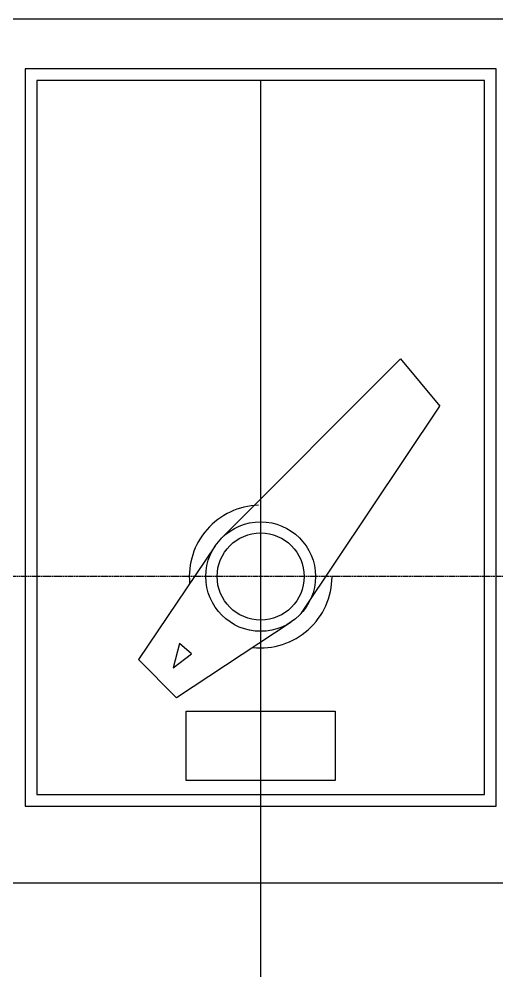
# Model space of a CAD drawing. Extents: x 0 to 607, y 0 to 244.
# Drawn here: x 280.7 to 402.4, y 0 to 244 of the extents above; entities that cross this region are included whole.
import ezdxf

# ---------------------------------------------------------------- set-up
doc = ezdxf.new("R2010")
doc.units = 0
doc.linetypes.add('CENTER2', pattern=[1.125, 0.75, -0.125, 0.125, -0.125])

# ---------------------------------------------------------------- blocks, each defined once
blk = doc.blocks.new('dfhfeher')
at = {"color": 7}
for p, q in [((71556.48, 6502.32), (71556.48, 6273.99)), ((71546.38, 6385.61), (71592.1, 6431.47)), ((71592.1, 6431.47), (71602.12, 6419.41)), ((71566.83, 6366.59), (71602.12, 6419.41)), ((71544.93, 6383.81), (71525.35, 6354.85)), ((71564.21, 6364.33), (71535.07, 6345.04)), ((71535.84, 6358.9), (71534.17, 6352.75)), ((71538.83, 6356.29), (71535.84, 6358.9)), ((71534.17, 6352.75), (71538.83, 6356.29)), ((71525.35, 6354.85), (71535.07, 6345.04))]:
    blk.add_line(p, q, dxfattribs=at)
at = {"color": 6, "linetype": 'CENTER2', "ltscale": 0.008}
blk.add_line((71820.76, 6375.97), (71214.23, 6375.97), dxfattribs=at)
at = {"color": 7}
for points in [[(71226.48, 6297.97), (71776.48, 6297.97), (71776.48, 6517.97), (71226.48, 6517.97)], [(71496.48, 6317.45), (71616.48, 6317.45), (71616.48, 6505.32), (71496.48, 6505.32)], [(71499.48, 6320.45), (71613.48, 6320.45), (71613.48, 6502.32), (71499.48, 6502.32)], [(71537.49, 6341.69), (71575.47, 6341.69), (71575.47, 6324.02), (71537.49, 6324.02)]]:
    blk.add_lwpolyline(points, close=True, dxfattribs=at)
for radius in [13.96, 11.09]:
    blk.add_circle((71556.48, 6375.97), radius, dxfattribs=at)
for start, end in [(91.7414, 185.6916), (263.7482, 359.8451)]:
    blk.add_arc((71556.48, 6375.97), 18.17, start, end, dxfattribs=at)

msp = doc.modelspace()

# ---------------------------------------------------------------- block references
msp.add_blockref('dfhfeher', (-71214.23, -6273.99))

doc.saveas('drawing.dxf')
